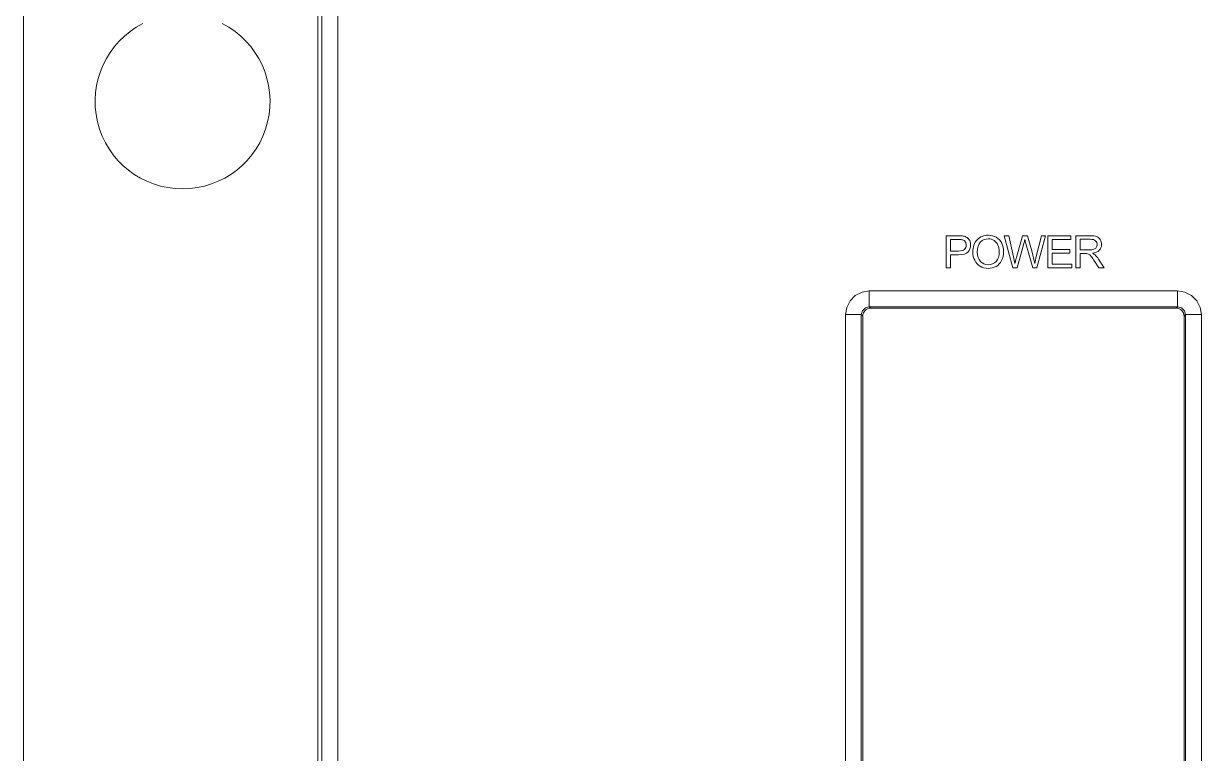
# Model space of a CAD drawing. Header units: millimetres. Extents: x 33157 to 59611, y -29750 to 1750.
# Drawn here: x 54923.2 to 54997.3, y 492.3 to 538.2 of the extents above; entities that cross this region are included whole.
import ezdxf

# ---------------------------------------------------------------- set-up
doc = ezdxf.new("R2010")
doc.units = ezdxf.units.MM
doc.layers.add('layer 1', color=7, linetype='Continuous', lineweight=18)
doc.layers.add('ZUOCEGUDINGEDXF_CONTINUOUS_LINE', color=7, linetype='Continuous', lineweight=18)

msp = doc.modelspace()

# ---------------------------------------------------------------- linework, layer by layer
at = {"layer": 'layer 1', "lineweight": 9}
for p, q in [((54942.987, 575.291), (54942.987, 409.28)), ((54941.723, 574.291), (54941.723, 410.281)), ((54941.986, 574.291), (54941.986, 410.281)), ((54976.407, 521.373), (54976.407, 520.381)), ((54995.79, 521.373), (54995.79, 520.381)), ((54974.915, 519.881), (54974.915, 465.041)), ((54975.907, 519.881), (54975.907, 465.041)), ((54975.994, 519.793), (54975.994, 465.129)), ((54996.212, 519.793), (54996.212, 465.129)), ((54996.291, 519.881), (54996.291, 465.041)), ((54997.291, 519.881), (54997.291, 465.041))]:
    msp.add_line(p, q, dxfattribs=at)
at = {"layer": 'layer 1'}
for points, knots in [([(54981.238, 522.822), (54981.238, 522.822), (54981.238, 524.842), (54981.238, 524.842), (54981.238, 524.842), (54982.001, 524.842), (54982.001, 524.842), (54982.135, 524.842), (54982.238, 524.836), (54982.309, 524.823), (54982.408, 524.806), (54982.491, 524.775), (54982.558, 524.729), (54982.626, 524.682), (54982.68, 524.617), (54982.721, 524.534), (54982.762, 524.451), (54982.782, 524.359), (54982.782, 524.259), (54982.782, 524.088), (54982.727, 523.942), (54982.618, 523.824), (54982.509, 523.705), (54982.311, 523.646), (54982.025, 523.646), (54982.025, 523.646), (54981.506, 523.646), (54981.506, 523.646), (54981.506, 523.646), (54981.506, 522.822), (54981.506, 522.822), (54981.506, 522.822), (54981.238, 522.822), (54981.238, 522.822)], [0, 0, 0, 0, 139164.848675, 139164.848675, 139164.848675, 278329.69735, 278329.69735, 278329.69735, 417494.546026, 417494.546026, 417494.546026, 556659.394701, 556659.394701, 556659.394701, 695824.243376, 695824.243376, 695824.243376, 834989.092051, 834989.092051, 834989.092051, 974153.940726, 974153.940726, 974153.940726, 1113318.789402, 1113318.789402, 1113318.789402, 1252483.638077, 1252483.638077, 1252483.638077, 1391648.486752, 1391648.486752, 1391648.486752, 1530813.335427, 1530813.335427, 1530813.335427, 1530813.335427]), ([(54981.506, 523.883), (54981.506, 523.883), (54982.028, 523.883), (54982.028, 523.883), (54982.201, 523.883), (54982.324, 523.915), (54982.397, 523.979), (54982.469, 524.044), (54982.505, 524.134), (54982.505, 524.251), (54982.505, 524.335), (54982.484, 524.408), (54982.441, 524.468), (54982.399, 524.528), (54982.342, 524.568), (54982.272, 524.587), (54982.227, 524.599), (54982.144, 524.605), (54982.023, 524.605), (54982.023, 524.605), (54981.506, 524.605), (54981.506, 524.605), (54981.506, 524.605), (54981.506, 523.883), (54981.506, 523.883)], [0, 0, 0, 0, 141782.441119, 141782.441119, 141782.441119, 283564.882239, 283564.882239, 283564.882239, 425347.323358, 425347.323358, 425347.323358, 567129.764477, 567129.764477, 567129.764477, 708912.205597, 708912.205597, 708912.205597, 850694.646716, 850694.646716, 850694.646716, 992477.087835, 992477.087835, 992477.087835, 1134259.528955, 1134259.528955, 1134259.528955, 1134259.528955]), ([(54982.921, 523.805), (54982.921, 524.14), (54983.011, 524.402), (54983.192, 524.592), (54983.372, 524.782), (54983.604, 524.876), (54983.889, 524.876), (54984.076, 524.876), (54984.244, 524.831), (54984.394, 524.743), (54984.543, 524.654), (54984.658, 524.529), (54984.736, 524.37), (54984.815, 524.211), (54984.854, 524.03), (54984.854, 523.829), (54984.854, 523.624), (54984.813, 523.441), (54984.73, 523.279), (54984.647, 523.117), (54984.53, 522.995), (54984.379, 522.912), (54984.227, 522.829), (54984.063, 522.788), (54983.888, 522.788), (54983.697, 522.788), (54983.527, 522.834), (54983.377, 522.926), (54983.228, 523.017), (54983.114, 523.142), (54983.037, 523.301), (54982.96, 523.46), (54982.921, 523.628), (54982.921, 523.805)], [0, 0, 0, 0, 139170.969911, 139170.969911, 139170.969911, 278341.939821, 278341.939821, 278341.939821, 417512.909732, 417512.909732, 417512.909732, 556683.879642, 556683.879642, 556683.879642, 695854.849553, 695854.849553, 695854.849553, 835025.819463, 835025.819463, 835025.819463, 974196.789374, 974196.789374, 974196.789374, 1113367.759285, 1113367.759285, 1113367.759285, 1252538.729195, 1252538.729195, 1252538.729195, 1391709.699106, 1391709.699106, 1391709.699106, 1530880.669016, 1530880.669016, 1530880.669016, 1530880.669016]), ([(54983.198, 523.8), (54983.198, 523.557), (54983.263, 523.366), (54983.394, 523.226), (54983.525, 523.086), (54983.689, 523.016), (54983.886, 523.016), (54984.088, 523.016), (54984.253, 523.087), (54984.383, 523.228), (54984.513, 523.369), (54984.578, 523.569), (54984.578, 523.829), (54984.578, 523.993), (54984.55, 524.137), (54984.494, 524.259), (54984.439, 524.381), (54984.358, 524.476), (54984.251, 524.544), (54984.144, 524.611), (54984.024, 524.645), (54983.891, 524.645), (54983.701, 524.645), (54983.539, 524.58), (54983.402, 524.45), (54983.266, 524.32), (54983.198, 524.104), (54983.198, 523.8)], [0, 0, 0, 0, 140740.826638, 140740.826638, 140740.826638, 281481.653275, 281481.653275, 281481.653275, 422222.479913, 422222.479913, 422222.479913, 562963.306551, 562963.306551, 562963.306551, 703704.133189, 703704.133189, 703704.133189, 844444.959826, 844444.959826, 844444.959826, 985185.786464, 985185.786464, 985185.786464, 1125926.613102, 1125926.613102, 1125926.613102, 1266667.43974, 1266667.43974, 1266667.43974, 1266667.43974]), ([(54985.429, 522.822), (54985.429, 522.822), (54984.897, 524.842), (54984.897, 524.842), (54984.897, 524.842), (54985.175, 524.842), (54985.175, 524.842), (54985.175, 524.842), (54985.478, 523.517), (54985.478, 523.517), (54985.51, 523.378), (54985.54, 523.241), (54985.565, 523.104), (54985.618, 523.32), (54985.649, 523.444), (54985.658, 523.477), (54985.658, 523.477), (54986.04, 524.842), (54986.04, 524.842), (54986.04, 524.842), (54986.362, 524.842), (54986.362, 524.842), (54986.362, 524.842), (54986.652, 523.819), (54986.652, 523.819), (54986.723, 523.565), (54986.775, 523.327), (54986.809, 523.104), (54986.836, 523.232), (54986.87, 523.378), (54986.912, 523.543), (54986.912, 523.543), (54987.228, 524.842), (54987.228, 524.842), (54987.228, 524.842), (54987.496, 524.842), (54987.496, 524.842), (54987.496, 524.842), (54986.943, 522.822), (54986.943, 522.822), (54986.943, 522.822), (54986.683, 522.822), (54986.683, 522.822), (54986.683, 522.822), (54986.259, 524.361), (54986.259, 524.361), (54986.224, 524.49), (54986.202, 524.569), (54986.194, 524.598), (54986.171, 524.506), (54986.15, 524.427), (54986.132, 524.362), (54986.132, 524.362), (54985.708, 522.822), (54985.708, 522.822), (54985.708, 522.822), (54985.429, 522.822), (54985.429, 522.822)], [0, 0, 0, 0, 136198.87524, 136198.87524, 136198.87524, 272397.75048, 272397.75048, 272397.75048, 408596.62572, 408596.62572, 408596.62572, 544795.50096, 544795.50096, 544795.50096, 680994.3762, 680994.3762, 680994.3762, 817193.25144, 817193.25144, 817193.25144, 953392.12668, 953392.12668, 953392.12668, 1089591.00192, 1089591.00192, 1089591.00192, 1225789.87716, 1225789.87716, 1225789.87716, 1361988.7524, 1361988.7524, 1361988.7524, 1498187.62764, 1498187.62764, 1498187.62764, 1634386.50288, 1634386.50288, 1634386.50288, 1770585.37812, 1770585.37812, 1770585.37812, 1906784.25336, 1906784.25336, 1906784.25336, 2042983.1286, 2042983.1286, 2042983.1286, 2179182.00384, 2179182.00384, 2179182.00384, 2315380.87908, 2315380.87908, 2315380.87908, 2451579.75432, 2451579.75432, 2451579.75432, 2587778.62956, 2587778.62956, 2587778.62956, 2587778.62956]), ([(54987.632, 522.822), (54987.632, 522.822), (54987.632, 524.842), (54987.632, 524.842), (54987.632, 524.842), (54989.091, 524.842), (54989.091, 524.842), (54989.091, 524.842), (54989.091, 524.605), (54989.091, 524.605), (54989.091, 524.605), (54987.9, 524.605), (54987.9, 524.605), (54987.9, 524.605), (54987.9, 523.984), (54987.9, 523.984), (54987.9, 523.984), (54989.015, 523.984), (54989.015, 523.984), (54989.015, 523.984), (54989.015, 523.747), (54989.015, 523.747), (54989.015, 523.747), (54987.9, 523.747), (54987.9, 523.747), (54987.9, 523.747), (54987.9, 523.059), (54987.9, 523.059), (54987.9, 523.059), (54989.139, 523.059), (54989.139, 523.059), (54989.139, 523.059), (54989.139, 522.822), (54989.139, 522.822), (54989.139, 522.822), (54987.632, 522.822), (54987.632, 522.822)], [0, 0, 0, 0, 138568.662608, 138568.662608, 138568.662608, 277137.325215, 277137.325215, 277137.325215, 415705.987823, 415705.987823, 415705.987823, 554274.65043, 554274.65043, 554274.65043, 692843.313038, 692843.313038, 692843.313038, 831411.975645, 831411.975645, 831411.975645, 969980.638253, 969980.638253, 969980.638253, 1108549.30086, 1108549.30086, 1108549.30086, 1247117.963468, 1247117.963468, 1247117.963468, 1385686.626075, 1385686.626075, 1385686.626075, 1524255.288683, 1524255.288683, 1524255.288683, 1662823.95129, 1662823.95129, 1662823.95129, 1662823.95129]), ([(54989.397, 522.822), (54989.397, 522.822), (54989.397, 524.842), (54989.397, 524.842), (54989.397, 524.842), (54990.293, 524.842), (54990.293, 524.842), (54990.473, 524.842), (54990.61, 524.824), (54990.703, 524.788), (54990.797, 524.751), (54990.872, 524.687), (54990.928, 524.596), (54990.984, 524.504), (54991.011, 524.402), (54991.011, 524.291), (54991.011, 524.148), (54990.965, 524.027), (54990.872, 523.929), (54990.78, 523.83), (54990.637, 523.768), (54990.443, 523.742), (54990.514, 523.708), (54990.567, 523.674), (54990.604, 523.641), (54990.682, 523.569), (54990.756, 523.48), (54990.825, 523.372), (54990.825, 523.372), (54991.175, 522.822), (54991.175, 522.822), (54991.175, 522.822), (54990.841, 522.822), (54990.841, 522.822), (54990.841, 522.822), (54990.573, 523.242), (54990.573, 523.242), (54990.496, 523.364), (54990.431, 523.457), (54990.381, 523.521), (54990.33, 523.585), (54990.285, 523.63), (54990.245, 523.656), (54990.206, 523.681), (54990.165, 523.699), (54990.123, 523.71), (54990.093, 523.716), (54990.044, 523.719), (54989.975, 523.719), (54989.975, 523.719), (54989.665, 523.719), (54989.665, 523.719), (54989.665, 523.719), (54989.665, 522.822), (54989.665, 522.822), (54989.665, 522.822), (54989.397, 522.822), (54989.397, 522.822)], [0, 0, 0, 0, 136212.283395, 136212.283395, 136212.283395, 272424.566791, 272424.566791, 272424.566791, 408636.850186, 408636.850186, 408636.850186, 544849.133582, 544849.133582, 544849.133582, 681061.416977, 681061.416977, 681061.416977, 817273.700373, 817273.700373, 817273.700373, 953485.983768, 953485.983768, 953485.983768, 1089698.267164, 1089698.267164, 1089698.267164, 1225910.550559, 1225910.550559, 1225910.550559, 1362122.833955, 1362122.833955, 1362122.833955, 1498335.11735, 1498335.11735, 1498335.11735, 1634547.400746, 1634547.400746, 1634547.400746, 1770759.684141, 1770759.684141, 1770759.684141, 1906971.967537, 1906971.967537, 1906971.967537, 2043184.250932, 2043184.250932, 2043184.250932, 2179396.534328, 2179396.534328, 2179396.534328, 2315608.817723, 2315608.817723, 2315608.817723, 2451821.101119, 2451821.101119, 2451821.101119, 2588033.384514, 2588033.384514, 2588033.384514, 2588033.384514]), ([(54989.665, 523.95), (54989.665, 523.95), (54990.239, 523.95), (54990.239, 523.95), (54990.361, 523.95), (54990.456, 523.963), (54990.525, 523.989), (54990.594, 524.013), (54990.646, 524.054), (54990.681, 524.11), (54990.717, 524.165), (54990.735, 524.226), (54990.735, 524.291), (54990.735, 524.386), (54990.7, 524.465), (54990.631, 524.527), (54990.562, 524.589), (54990.453, 524.619), (54990.304, 524.619), (54990.304, 524.619), (54989.665, 524.619), (54989.665, 524.619), (54989.665, 524.619), (54989.665, 523.95), (54989.665, 523.95)], [0, 0, 0, 0, 141803.91021, 141803.91021, 141803.91021, 283607.820419, 283607.820419, 283607.820419, 425411.730629, 425411.730629, 425411.730629, 567215.640838, 567215.640838, 567215.640838, 709019.551048, 709019.551048, 709019.551048, 850823.461258, 850823.461258, 850823.461258, 992627.371467, 992627.371467, 992627.371467, 1134431.281677, 1134431.281677, 1134431.281677, 1134431.281677])]:
    msp.add_open_spline(points, degree=3, knots=knots, dxfattribs=at)
at = {"layer": 'layer 1', "lineweight": 9}
for points, knots in [([(54976.407, 521.373), (54976.407, 521.373), (54975.951, 521.303), (54975.951, 521.303), (54975.951, 521.303), (54975.529, 521.092), (54975.529, 521.092), (54975.529, 521.092), (54975.196, 520.759), (54975.196, 520.759), (54975.196, 520.759), (54974.985, 520.337), (54974.985, 520.337), (54974.985, 520.337), (54974.915, 519.881), (54974.915, 519.881)], [0, 0, 0, 0, 147624.751161, 147624.751161, 147624.751161, 295249.502323, 295249.502323, 295249.502323, 442874.253484, 442874.253484, 442874.253484, 590499.004646, 590499.004646, 590499.004646, 738123.755807, 738123.755807, 738123.755807, 738123.755807]), ([(54997.291, 519.881), (54997.291, 519.881), (54997.221, 520.337), (54997.221, 520.337), (54997.221, 520.337), (54997.01, 520.759), (54997.01, 520.759), (54997.01, 520.759), (54996.677, 521.092), (54996.677, 521.092), (54996.677, 521.092), (54996.255, 521.303), (54996.255, 521.303), (54996.255, 521.303), (54995.79, 521.373), (54995.79, 521.373)], [0, 0, 0, 0, 147682.850919, 147682.850919, 147682.850919, 295365.701838, 295365.701838, 295365.701838, 443048.552757, 443048.552757, 443048.552757, 590731.403676, 590731.403676, 590731.403676, 738414.254594, 738414.254594, 738414.254594, 738414.254594]), ([(54976.407, 520.381), (54976.407, 520.381), (54976.161, 520.311), (54976.161, 520.311), (54976.161, 520.311), (54975.977, 520.127), (54975.977, 520.127), (54975.977, 520.127), (54975.907, 519.881), (54975.907, 519.881)], [0, 0, 0, 0, 157980.363062, 157980.363062, 157980.363062, 315960.726125, 315960.726125, 315960.726125, 473941.089187, 473941.089187, 473941.089187, 473941.089187]), ([(54976.495, 520.294), (54976.495, 520.294), (54976.398, 520.285), (54976.398, 520.285), (54976.398, 520.285), (54976.302, 520.25), (54976.302, 520.25), (54976.302, 520.25), (54976.214, 520.206), (54976.214, 520.206), (54976.214, 520.206), (54976.144, 520.144), (54976.144, 520.144), (54976.144, 520.144), (54976.082, 520.065), (54976.082, 520.065), (54976.082, 520.065), (54976.038, 519.986), (54976.038, 519.986), (54976.038, 519.986), (54976.003, 519.89), (54976.003, 519.89), (54976.003, 519.89), (54975.994, 519.793), (54975.994, 519.793)], [0, 0, 0, 0, 141773.115703, 141773.115703, 141773.115703, 283546.231406, 283546.231406, 283546.231406, 425319.347109, 425319.347109, 425319.347109, 567092.462812, 567092.462812, 567092.462812, 708865.578515, 708865.578515, 708865.578515, 850638.694219, 850638.694219, 850638.694219, 992411.809922, 992411.809922, 992411.809922, 1134184.925625, 1134184.925625, 1134184.925625, 1134184.925625]), ([(54996.212, 519.793), (54996.212, 519.793), (54996.194, 519.89), (54996.194, 519.89), (54996.194, 519.89), (54996.168, 519.986), (54996.168, 519.986), (54996.168, 519.986), (54996.124, 520.065), (54996.124, 520.065), (54996.124, 520.065), (54996.062, 520.144), (54996.062, 520.144), (54996.062, 520.144), (54995.983, 520.206), (54995.983, 520.206), (54995.983, 520.206), (54995.895, 520.25), (54995.895, 520.25), (54995.895, 520.25), (54995.808, 520.285), (54995.808, 520.285), (54995.808, 520.285), (54995.711, 520.294), (54995.711, 520.294)], [0, 0, 0, 0, 141824.741379, 141824.741379, 141824.741379, 283649.482757, 283649.482757, 283649.482757, 425474.224136, 425474.224136, 425474.224136, 567298.965514, 567298.965514, 567298.965514, 709123.706893, 709123.706893, 709123.706893, 850948.448271, 850948.448271, 850948.448271, 992773.18965, 992773.18965, 992773.18965, 1134597.931028, 1134597.931028, 1134597.931028, 1134597.931028]), ([(54996.291, 519.881), (54996.291, 519.881), (54996.229, 520.127), (54996.229, 520.127), (54996.229, 520.127), (54996.045, 520.311), (54996.045, 520.311), (54996.045, 520.311), (54995.79, 520.381), (54995.79, 520.381)], [0, 0, 0, 0, 158038.347189, 158038.347189, 158038.347189, 316076.694377, 316076.694377, 316076.694377, 474115.041566, 474115.041566, 474115.041566, 474115.041566])]:
    msp.add_open_spline(points, degree=3, knots=knots, dxfattribs=at)
for points in [[(54976.407, 521.373), (54976.407, 521.373), (54995.79, 521.373), (54995.79, 521.373)], [(54976.407, 520.381), (54976.407, 520.381), (54995.79, 520.381), (54995.79, 520.381)], [(54976.495, 520.294), (54976.495, 520.294), (54976.407, 520.381), (54976.407, 520.381)], [(54976.495, 520.294), (54976.495, 520.294), (54995.711, 520.294), (54995.711, 520.294)], [(54995.79, 520.381), (54995.79, 520.381), (54995.711, 520.294), (54995.711, 520.294)], [(54974.915, 519.881), (54974.915, 519.881), (54975.907, 519.881), (54975.907, 519.881)], [(54975.994, 519.793), (54975.994, 519.793), (54975.907, 519.881), (54975.907, 519.881)], [(54996.291, 519.881), (54996.291, 519.881), (54996.212, 519.793), (54996.212, 519.793)], [(54997.291, 519.881), (54997.291, 519.881), (54996.291, 519.881), (54996.291, 519.881)]]:
    msp.add_open_spline(points, degree=3, dxfattribs=at)
at = {"layer": 'ZUOCEGUDINGEDXF_CONTINUOUS_LINE', "color": 7, "linetype": 'Continuous'}
msp.add_line((54923.222, 560.288), (54923.222, 424.288), dxfattribs=at)
msp.add_arc((54933.222, 533.288), 5.5, 117.03569, 62.96431, dxfattribs=at)

doc.saveas('drawing.dxf')
